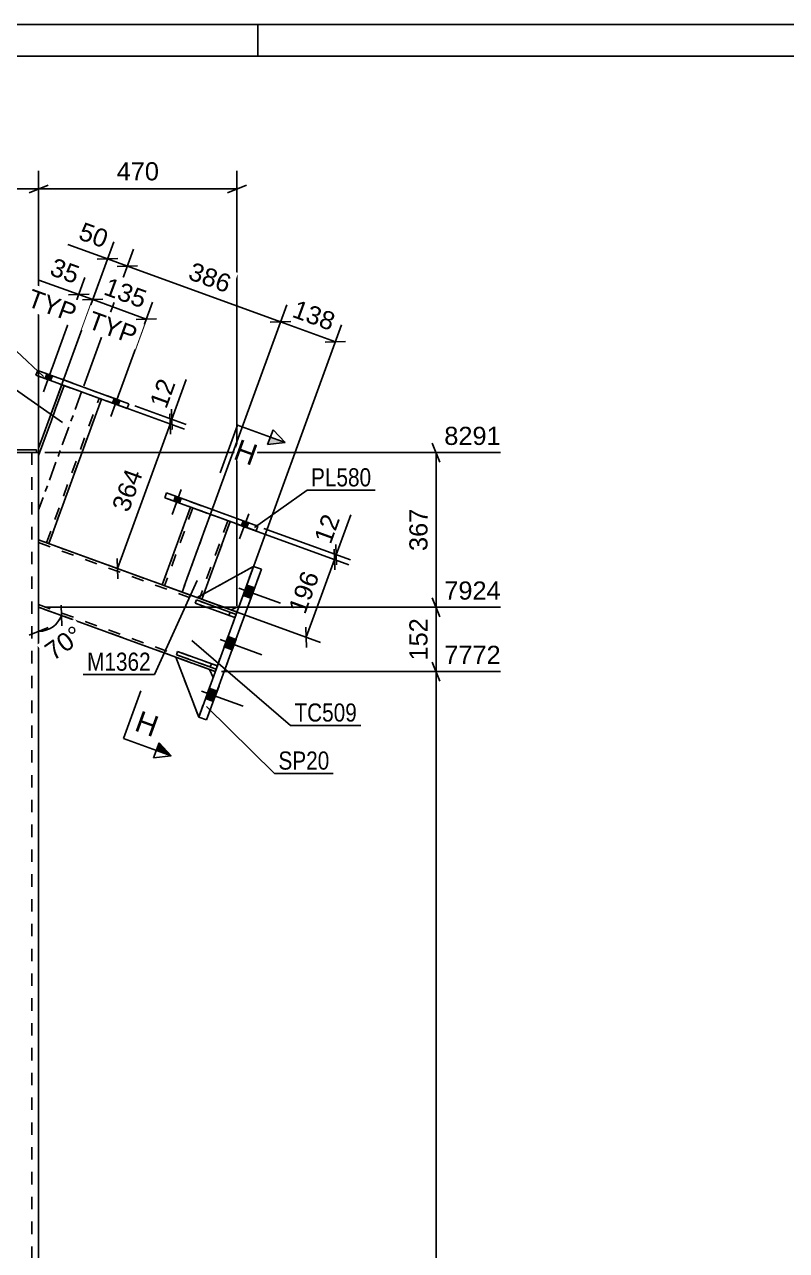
# Model space of a CAD drawing. Header units: millimetres. Extents: x -370 to 471, y -230 to 364.
# Drawn here: x 14.4 to 134.8, y 170.1 to 363.8 of the extents above; entities that cross this region are included whole.
import ezdxf

# ---------------------------------------------------------------- set-up
doc = ezdxf.new("R2010")
doc.units = ezdxf.units.MM
doc.linetypes.add('DXK_LINE_DOT2', pattern=[3.9198, 1.9599, -1.9599])
doc.linetypes.add('DXK_LINE_DOT3', pattern=[5.9187, 2.979, -0.9799, 0.9799, -0.9799])
doc.styles.add('Arial', font='ARIAL.TTF', dxfattribs={"height": 0.2})
doc.styles.add('Arial Narrow', font='ARIALN.TTF', dxfattribs={"height": 0.2})

# ---------------------------------------------------------------- blocks, each defined once
blk = doc.blocks.new('Unknown-284936230-1132')
at = {"color": 5, "linetype": 'Continuous'}
for p, q in [((471.3, 363.79), (-369.7, 363.79)), ((51.3, 358.79), (51.3, 363.79)), ((466.3, 358.79), (-364.7, 358.79))]:
    blk.add_line(p, q, dxfattribs=at)
blk = doc.blocks.new('Bolt-284936230-2396 - 2342')
at = {"linetype": 'Continuous'}
for points in [[(38.03, 288.5), (38.9, 288.18), (39.18, 288.94), (38.3, 289.26)], [(38.03, 288.5), (38.9, 288.18), (39.18, 288.94), (38.3, 289.26)], [(48.68, 284.63), (49.55, 284.31), (49.83, 285.06), (48.95, 285.38)], [(48.68, 284.63), (49.55, 284.31), (49.83, 285.06), (48.95, 285.38)]]:
    blk.add_hatch(color=1, dxfattribs=at).paths.add_polyline_path(points)
at = {"color": 1, "linetype": 'Continuous'}
for p, q in [((39.2, 290.35), (37.76, 286.4)), ((39.2, 290.35), (37.76, 286.4)), ((38.3, 289.26), (38.03, 288.5)), ((38.3, 289.26), (38.03, 288.5)), ((39.18, 288.94), (38.9, 288.18)), ((39.18, 288.94), (38.9, 288.18)), ((49.85, 286.47), (48.41, 282.53)), ((49.85, 286.47), (48.41, 282.53)), ((48.95, 285.38), (48.68, 284.63)), ((48.95, 285.38), (48.68, 284.63)), ((49.83, 285.06), (49.55, 284.31)), ((49.83, 285.06), (49.55, 284.31))]:
    blk.add_line(p, q, dxfattribs=at)
blk = doc.blocks.new('Bolt-284936230-2679 - 2342')
at = {"linetype": 'Continuous'}
for points in [[(17.69, 307.85), (18.56, 307.53), (18.84, 308.28), (17.96, 308.6)], [(17.69, 307.85), (18.56, 307.53), (18.84, 308.28), (17.96, 308.6)], [(28.34, 303.97), (29.21, 303.65), (29.49, 304.41), (28.61, 304.72)], [(28.34, 303.97), (29.21, 303.65), (29.49, 304.41), (28.61, 304.72)]]:
    blk.add_hatch(color=1, dxfattribs=at).paths.add_polyline_path(points)
at = {"color": 1, "linetype": 'Continuous'}
for p, q in [((18.85, 309.69), (17.42, 305.75)), ((18.85, 309.69), (17.42, 305.75)), ((17.96, 308.6), (17.69, 307.85)), ((17.96, 308.6), (17.69, 307.85)), ((18.84, 308.28), (18.56, 307.53)), ((18.84, 308.28), (18.56, 307.53)), ((29.5, 305.82), (28.07, 301.87)), ((29.5, 305.82), (28.07, 301.87)), ((28.61, 304.72), (28.34, 303.97)), ((28.61, 304.72), (28.34, 303.97)), ((29.49, 304.41), (29.21, 303.65)), ((29.49, 304.41), (29.21, 303.65))]:
    blk.add_line(p, q, dxfattribs=at)
blk = doc.blocks.new('Part-284936230-2402 - 2342')
at = {"color": 2, "linetype": 'Continuous'}
for p, q in [((36.59, 289.03), (36.86, 289.78)), ((36.59, 289.03), (36.59, 289.03)), ((36.59, 289.03), (51, 283.78)), ((36.86, 289.78), (36.86, 289.78)), ((36.86, 289.78), (51.27, 284.54)), ((51.27, 284.54), (51, 283.78)), ((51, 283.78), (51, 283.78)), ((51.27, 284.54), (51.27, 284.54))]:
    blk.add_line(p, q, dxfattribs=at)
at = {"color": 7, "linetype": 'DXK_LINE_DOT2'}
for p, q in [((36.86, 289.78), (36.59, 289.03)), ((36.59, 289.03), (51, 283.78)), ((36.86, 289.78), (51.27, 284.54)), ((51, 283.78), (51.27, 284.54))]:
    blk.add_line(p, q, dxfattribs=at)
blk = doc.blocks.new('Part-284936230-2417 - 2342')
at = {"color": 2, "linetype": 'Continuous'}
for p, q in [((36.19, 275.26), (40.66, 287.55)), ((46.92, 285.27), (42.76, 273.82))]:
    blk.add_line(p, q, dxfattribs=at)
at = {"color": 7, "linetype": 'DXK_LINE_DOT2'}
for p, q in [((36.19, 275.26), (40.66, 287.55)), ((41.03, 287.41), (36.56, 275.12)), ((41.03, 287.41), (36.56, 275.12)), ((46.92, 285.27), (40.66, 287.55)), ((40.66, 287.55), (40.66, 287.55)), ((40.66, 287.55), (46.92, 285.27)), ((41.03, 287.41), (41.03, 287.41)), ((46.55, 285.4), (42.08, 273.11)), ((46.55, 285.4), (42.08, 273.11)), ((46.92, 285.27), (42.45, 272.98)), ((46.55, 285.4), (46.55, 285.4)), ((46.92, 285.27), (46.92, 285.27)), ((42.45, 272.98), (36.19, 275.26)), ((36.19, 275.26), (36.19, 275.26)), ((36.19, 275.26), (36.19, 275.26)), ((36.19, 275.26), (42.45, 272.98)), ((36.56, 275.12), (36.56, 275.12)), ((42.08, 273.11), (42.08, 273.11)), ((42.76, 273.82), (42.45, 272.98)), ((42.45, 272.98), (42.45, 272.98)), ((42.45, 272.98), (42.45, 272.98))]:
    blk.add_line(p, q, dxfattribs=at)
at = {"color": 7, "linetype": 'DXK_LINE_DOT3'}
blk.add_line((43.79, 286.41), (39.32, 274.12), dxfattribs=at)
blk = doc.blocks.new('Part-284936230-2430 - 2342')
at = {"color": 2, "linetype": 'Continuous'}
for p, q in [((15.61, 296.17), (-14.53, 296.17)), ((16.67, 296.17), (16.33, 296.17)), ((16.67, 23.43), (16.67, 296.17))]:
    blk.add_line(p, q, dxfattribs=at)
at = {"color": 7, "linetype": 'DXK_LINE_DOT2'}
for p, q in [((16.33, 296.17), (14.53, 296.17)), ((15.6, 296.17), (15.6, 23.43))]:
    blk.add_line(p, q, dxfattribs=at)
blk = doc.blocks.new('Bolt-284936230-2434 - 2342')
at = {"linetype": 'Continuous'}
for points in [[(50.2, 273.14), (50.79, 274.77), (49.54, 275.23), (48.95, 273.6)], [(50.2, 273.14), (50.79, 274.77), (49.54, 275.23), (48.95, 273.6)], [(50.2, 273.14), (50.79, 274.77), (49.54, 275.23), (48.95, 273.6)], [(47.24, 265), (47.83, 266.63), (46.58, 267.08), (45.98, 265.45)], [(47.24, 265), (47.83, 266.63), (46.58, 267.08), (45.98, 265.45)], [(44.27, 256.85), (44.86, 258.48), (43.61, 258.94), (43.02, 257.31)], [(44.27, 256.85), (44.86, 258.48), (43.61, 258.94), (43.02, 257.31)], [(44.27, 256.85), (44.86, 258.48), (43.61, 258.94), (43.02, 257.31)]]:
    blk.add_hatch(color=1, dxfattribs=at).paths.add_polyline_path(points)
at = {"color": 1, "linetype": 'Continuous'}
for p, q in [((49.54, 275.23), (50.79, 274.77)), ((49.54, 275.23), (50.79, 274.77)), ((49.54, 275.23), (50.79, 274.77)), ((48.3, 274.76), (54.88, 272.36)), ((48.3, 274.76), (54.88, 272.36)), ((48.3, 274.76), (54.88, 272.36)), ((48.95, 273.6), (50.2, 273.14)), ((48.95, 273.6), (50.2, 273.14)), ((48.95, 273.6), (50.2, 273.14)), ((45.34, 266.61), (51.92, 264.22)), ((45.34, 266.61), (51.92, 264.22)), ((45.98, 265.45), (47.24, 265)), ((45.98, 265.45), (47.24, 265)), ((46.58, 267.08), (47.83, 266.63)), ((46.58, 267.08), (47.83, 266.63)), ((42.38, 258.47), (48.95, 256.07)), ((42.38, 258.47), (48.95, 256.07)), ((42.38, 258.47), (48.95, 256.07)), ((43.61, 258.94), (44.86, 258.48)), ((43.61, 258.94), (44.86, 258.48)), ((43.61, 258.94), (44.86, 258.48)), ((43.02, 257.31), (44.27, 256.85)), ((43.02, 257.31), (44.27, 256.85)), ((43.02, 257.31), (44.27, 256.85))]:
    blk.add_line(p, q, dxfattribs=at)
blk = doc.blocks.new('Part-284936230-2448 - 2342')
at = {"color": 2, "linetype": 'Continuous'}
for p, q in [((41.41, 272.37), (41.59, 272.87)), ((47.67, 270.09), (41.41, 272.37)), ((41.59, 272.87), (47.85, 270.59)), ((47.67, 270.09), (47.85, 270.59)), ((47.67, 270.09), (47.67, 270.09)), ((47.85, 270.59), (47.85, 270.59))]:
    blk.add_line(p, q, dxfattribs=at)
at = {"color": 7, "linetype": 'DXK_LINE_DOT2'}
for p, q in [((41.41, 272.37), (47.67, 270.09)), ((41.59, 272.87), (47.85, 270.59)), ((46.73, 270.43), (46.91, 270.93)), ((47.85, 270.59), (47.67, 270.09))]:
    blk.add_line(p, q, dxfattribs=at)
blk = doc.blocks.new('Part-284936230-2449 - 2342')
at = {"color": 7, "linetype": 'DXK_LINE_DOT2'}
for p, q in [((41.73, 273.25), (50.61, 278.17)), ((50.61, 278.17), (48.33, 271.91)), ((47.05, 271.31), (41.73, 273.25)), ((48.33, 271.91), (47.05, 271.31))]:
    blk.add_line(p, q, dxfattribs=at)
blk = doc.blocks.new('Part-284936230-2673 - 2342')
at = {"color": 2, "linetype": 'Continuous'}
for p, q in [((16.67, 296.86), (20.32, 306.89)), ((18.27, 281.78), (26.58, 304.61)), ((16.67, 296.86), (16.67, 296.86)), ((16.67, 296.86), (16.67, 296.18)), ((16.67, 296.18), (16.67, 296.17)), ((18.27, 281.78), (16.67, 282.37)), ((18.27, 281.78), (18.27, 281.78))]:
    blk.add_line(p, q, dxfattribs=at)
at = {"color": 7, "linetype": 'DXK_LINE_DOT2'}
for p, q in [((20.32, 306.89), (16.67, 296.86)), ((16.67, 295.69), (20.69, 306.75)), ((20.69, 306.75), (16.67, 295.69)), ((26.58, 304.61), (20.32, 306.89)), ((20.32, 306.89), (20.32, 306.89)), ((20.32, 306.89), (26.58, 304.61)), ((20.69, 306.75), (20.69, 306.75)), ((17.9, 281.92), (26.21, 304.75)), ((17.9, 281.92), (26.21, 304.75)), ((18.27, 281.78), (26.58, 304.61)), ((26.21, 304.75), (26.21, 304.75)), ((26.58, 304.61), (26.58, 304.61)), ((16.67, 296.18), (16.67, 282.37)), ((16.67, 295.69), (16.67, 295.69)), ((16.67, 282.37), (18.27, 281.78)), ((17.9, 281.92), (17.9, 281.92))]:
    blk.add_line(p, q, dxfattribs=at)
at = {"color": 7, "linetype": 'DXK_LINE_DOT3'}
blk.add_line((23.45, 305.75), (16.67, 287.12), dxfattribs=at)
blk = doc.blocks.new('Part-284936230-2469 - 2342')
at = {"color": 2, "linetype": 'Continuous'}
for p, q in [((41.95, 254.37), (50.61, 278.17)), ((43.2, 253.91), (51.86, 277.72)), ((50.61, 278.17), (50.61, 278.17)), ((51.86, 277.72), (50.61, 278.17)), ((51.86, 277.72), (51.86, 277.72)), ((41.95, 254.37), (41.95, 254.37)), ((41.95, 254.37), (43.2, 253.91)), ((43.2, 253.91), (43.2, 253.91))]:
    blk.add_line(p, q, dxfattribs=at)
at = {"color": 7, "linetype": 'DXK_LINE_DOT2'}
for p, q in [((41.95, 254.37), (50.61, 278.17)), ((51.86, 277.72), (43.2, 253.91)), ((50.61, 278.17), (51.86, 277.72)), ((43.2, 253.91), (41.95, 254.37))]:
    blk.add_line(p, q, dxfattribs=at)
blk = doc.blocks.new('Part-284936230-2514 - 2342')
at = {"color": 2, "linetype": 'Continuous'}
for p, q in [((-16.33, 296.17), (-16.33, 296.57)), ((-16.33, 296.57), (16.33, 296.57)), ((16.33, 296.57), (16.33, 296.17)), ((-15.61, 296.17), (-16.33, 296.17)), ((16.33, 296.17), (15.61, 296.17))]:
    blk.add_line(p, q, dxfattribs=at)
at = {"color": 7, "linetype": 'DXK_LINE_DOT2'}
blk.add_line((15.61, 296.17), (-15.61, 296.17), dxfattribs=at)
blk = doc.blocks.new('Part-284936230-2515 - 2342')
at = {"color": 2, "linetype": 'Continuous'}
for p, q in [((43.63, 261.91), (38.31, 263.85)), ((38.31, 263.85), (41.95, 254.37)), ((44.23, 260.63), (43.63, 261.91))]:
    blk.add_line(p, q, dxfattribs=at)
at = {"color": 7, "linetype": 'DXK_LINE_DOT2'}
blk.add_line((41.95, 254.37), (44.23, 260.63), dxfattribs=at)
blk = doc.blocks.new('Part-284936230-2522 - 2342')
at = {"color": 2, "linetype": 'Continuous'}
for p, q in [((38.44, 264.23), (38.62, 264.73)), ((44.71, 261.95), (38.44, 264.23)), ((38.62, 264.73), (44.89, 262.45)), ((44.71, 261.95), (44.89, 262.45)), ((44.71, 261.95), (44.71, 261.95)), ((44.89, 262.45), (44.89, 262.45))]:
    blk.add_line(p, q, dxfattribs=at)
at = {"color": 7, "linetype": 'DXK_LINE_DOT2'}
for p, q in [((38.44, 264.23), (44.71, 261.95)), ((38.62, 264.73), (44.89, 262.45)), ((43.77, 262.29), (43.95, 262.79)), ((44.89, 262.45), (44.71, 261.95))]:
    blk.add_line(p, q, dxfattribs=at)
blk = doc.blocks.new('Part-284936230-2543 - 2342')
at = {"color": 2, "linetype": 'Continuous'}
for p, q in [((16.67, 282.37), (41.73, 273.25)), ((16.67, 271.73), (38.31, 263.85)), ((47.05, 271.31), (47.99, 270.97)), ((43.63, 261.91), (44.57, 261.57))]:
    blk.add_line(p, q, dxfattribs=at)
at = {"color": 7, "linetype": 'DXK_LINE_DOT2'}
for p, q in [((16.67, 282.37), (16.67, 271.73)), ((16.67, 282.37), (47.99, 270.97)), ((16.67, 281.94), (47.85, 270.59)), ((16.67, 281.94), (47.85, 270.59)), ((41.73, 273.25), (47.05, 271.31)), ((16.67, 272.15), (44.71, 261.95)), ((16.67, 272.15), (44.71, 261.95)), ((44.57, 261.57), (16.67, 271.73)), ((47.99, 270.97), (44.57, 261.57)), ((47.99, 270.97), (44.57, 261.57)), ((47.85, 270.59), (47.85, 270.59)), ((47.99, 270.97), (47.99, 270.97)), ((38.31, 263.85), (43.63, 261.91)), ((44.57, 261.57), (44.57, 261.57)), ((44.71, 261.95), (44.71, 261.95))]:
    blk.add_line(p, q, dxfattribs=at)
blk = doc.blocks.new('Part-284936230-2591 - 2342')
at = {"color": 7, "linetype": 'DXK_LINE_DOT2'}
for p, q in [((43.63, 261.91), (38.31, 263.85)), ((38.31, 263.85), (41.95, 254.37)), ((44.23, 260.63), (43.63, 261.91)), ((41.95, 254.37), (44.23, 260.63))]:
    blk.add_line(p, q, dxfattribs=at)
blk = doc.blocks.new('Part-284936230-2678 - 2342')
at = {"color": 2, "linetype": 'Continuous'}
for p, q in [((16.24, 308.37), (16.52, 309.13)), ((16.24, 308.37), (16.24, 308.37)), ((16.24, 308.37), (30.65, 303.13)), ((16.52, 309.13), (16.52, 309.13)), ((16.52, 309.13), (30.93, 303.88)), ((30.93, 303.88), (30.65, 303.13)), ((30.65, 303.13), (30.65, 303.13)), ((30.93, 303.88), (30.93, 303.88))]:
    blk.add_line(p, q, dxfattribs=at)
at = {"color": 7, "linetype": 'DXK_LINE_DOT2'}
for p, q in [((16.52, 309.13), (16.24, 308.37)), ((16.24, 308.37), (30.65, 303.13)), ((16.52, 309.13), (30.93, 303.88)), ((30.65, 303.13), (30.93, 303.88))]:
    blk.add_line(p, q, dxfattribs=at)
blk = doc.blocks.new('Part-284936230-2684 - 2342')
at = {"color": 7, "linetype": 'DXK_LINE_DOT2'}
for p, q in [((41.59, 272.87), (41.41, 272.37)), ((41.41, 272.37), (47.67, 270.09)), ((41.41, 272.37), (47.67, 270.09)), ((41.59, 272.87), (47.85, 270.59)), ((47.85, 270.59), (41.59, 272.87)), ((46.73, 270.43), (46.91, 270.93)), ((47.67, 270.09), (47.85, 270.59)), ((47.85, 270.59), (47.67, 270.09)), ((47.67, 270.09), (47.67, 270.09)), ((47.85, 270.59), (47.85, 270.59))]:
    blk.add_line(p, q, dxfattribs=at)
blk = doc.blocks.new('Part-284936230-2685 - 2342')
at = {"color": 7, "linetype": 'DXK_LINE_DOT2'}
for p, q in [((38.62, 264.73), (38.44, 264.23)), ((38.44, 264.23), (44.71, 261.95)), ((38.44, 264.23), (44.71, 261.95)), ((38.62, 264.73), (44.89, 262.45)), ((44.89, 262.45), (38.62, 264.73)), ((43.77, 262.29), (43.95, 262.79)), ((44.71, 261.95), (44.89, 262.45)), ((44.89, 262.45), (44.71, 261.95)), ((44.71, 261.95), (44.71, 261.95)), ((44.89, 262.45), (44.89, 262.45))]:
    blk.add_line(p, q, dxfattribs=at)
blk = doc.blocks.new('Part-284936230-2686 - 2342')
at = {"color": 2, "linetype": 'Continuous'}
for p, q in [((41.73, 273.25), (50.61, 278.17)), ((47.05, 271.31), (41.73, 273.25)), ((48.33, 271.91), (47.05, 271.31))]:
    blk.add_line(p, q, dxfattribs=at)
at = {"color": 7, "linetype": 'DXK_LINE_DOT2'}
blk.add_line((50.61, 278.17), (48.33, 271.91), dxfattribs=at)
blk = doc.blocks.new('StraightDimension-284936230-2850 - 2342')
at = {"color": 7, "linetype": 'Continuous'}
for p, q in [((16.67, 283.37), (16.67, 340.67)), ((47.99, 271.97), (47.99, 340.67)), ((18.17, 338.42), (15.17, 337.22)), ((16.67, 337.82), (47.99, 337.82)), ((46.49, 337.22), (49.49, 338.42))]:
    blk.add_line(p, q, dxfattribs=at)
at = {"color": 0}
blk.add_wipeout([(36.26, 338.57), (36.26, 342.77), (28.39, 342.77), (28.39, 338.57)], dxfattribs=at)
at = {"color": 3, "style": 'Arial'}
blk.add_text('470', height=2.865, dxfattribs=at).set_placement((28.99, 339.17))
blk = doc.blocks.new('AngleDimension-284936230-2861 - 2342')
at = {"color": 7, "linetype": 'Continuous'}
for p, q in [((20.26, 270.42), (16.67, 271.73)), ((16.67, 267.9), (16.67, 271.73)), ((17.61, 271.38), (20.26, 270.42)), ((20.21, 272.03), (20.31, 268.8)), ((15.17, 267.3), (18.17, 268.5))]:
    blk.add_line(p, q, dxfattribs=at)
blk.add_arc((16.67, 271.73), 3.82, 270, 340, dxfattribs=at)
at = {"color": 0}
blk.add_wipeout([(24.75, 266.5), (22.34, 269.94), (16.41, 265.78), (18.82, 262.34)], dxfattribs=at)
at = {"color": 3, "style": 'Arial'}
blk.add_text('70°', height=2.865, rotation=35.002, dxfattribs=at).set_placement((18.96, 263.17))
blk = doc.blocks.new('StraightDimension-284936230-2991 - 2342')
at = {"color": 7, "linetype": 'Continuous'}
for p, q in [((47.86, 284.92), (65.64, 278.45)), ((52.21, 284.19), (65.91, 279.21)), ((63.44, 277.66), (63.33, 280.89)), ((63.61, 281.64), (63.71, 278.41)), ((63.39, 279.27), (63.66, 280.03))]:
    blk.add_line(p, q, dxfattribs=at)
at = {"color": 0}
blk.add_wipeout([(65.07, 286.08), (61.12, 287.52), (59.19, 282.21), (63.13, 280.78)], dxfattribs=at)
at = {"color": 7, "linetype": 'Continuous'}
blk.add_line((63.66, 280.03), (65.95, 286.32), dxfattribs=at)
blk.add_line((63.66, 280.03), (65.95, 286.32), dxfattribs=at)
at = {"color": 3, "style": 'Arial'}
blk.add_text('12', height=2.865, rotation=69.9983, dxfattribs=at).set_placement((62.78, 281.54))
blk = doc.blocks.new('StraightDimension-284936230-2838 - 2342')
at = {"color": 7, "linetype": 'Continuous'}
for p, q in [((-16.67, 295.5), (-16.67, 340.67)), ((16.67, 283.37), (16.67, 340.67)), ((-15.17, 338.42), (-18.17, 337.22)), ((-16.67, 337.82), (16.67, 337.82)), ((15.17, 337.22), (18.17, 338.42))]:
    blk.add_line(p, q, dxfattribs=at)
at = {"color": 0}
blk.add_wipeout([(3.94, 338.57), (3.94, 342.77), (-3.94, 342.77), (-3.94, 338.57)], dxfattribs=at)
at = {"color": 3, "style": 'Arial'}
blk.add_text('500', height=2.865, dxfattribs=at).set_placement((-3.34, 339.17))
blk = doc.blocks.new('StraightDimension-284936230-2700 - 2342')
at = {"color": 7, "linetype": 'Continuous'}
for p, q in [((39.66, 275.06), (55.84, 319.5)), ((48.33, 271.91), (64.51, 316.34)), ((53.25, 316.77), (56.48, 316.87)), ((54.86, 316.82), (63.53, 313.66)), ((65.15, 313.72), (61.92, 313.61))]:
    blk.add_line(p, q, dxfattribs=at)
at = {"color": 0}
blk.add_wipeout([(63.15, 314.6), (64.59, 318.55), (57.19, 321.24), (55.75, 317.29)], dxfattribs=at)
at = {"color": 3, "style": 'Arial'}
blk.add_text('138', height=2.865, rotation=-20.002, dxfattribs=at).set_placement((56.52, 317.65))
blk = doc.blocks.new('StraightDimension-284936230-2708 - 2342')
at = {"color": 7, "linetype": 'Continuous'}
for p, q in [((23.79, 306.69), (31.66, 328.3)), ((32.3, 325.67), (29.07, 325.57)), ((30.68, 325.62), (54.86, 316.82)), ((39.66, 275.06), (55.84, 319.5)), ((53.25, 316.77), (56.48, 316.87))]:
    blk.add_line(p, q, dxfattribs=at)
at = {"color": 0}
blk.add_wipeout([(46.73, 320.58), (48.16, 324.53), (40.77, 327.22), (39.33, 323.27)], dxfattribs=at)
at = {"color": 3, "style": 'Arial'}
blk.add_text('386', height=2.865, rotation=-20.002, dxfattribs=at).set_placement((40.1, 323.63))
blk = doc.blocks.new('StraightDimension-284936230-2715 - 2342')
at = {"color": 7, "linetype": 'Continuous'}
for p, q in [((17.18, 298.27), (28.52, 329.44)), ((23.79, 306.69), (31.66, 328.3)), ((25.93, 326.71), (29.16, 326.81)), ((27.55, 326.76), (30.68, 325.62)), ((32.3, 325.67), (29.07, 325.57))]:
    blk.add_line(p, q, dxfattribs=at)
at = {"color": 0}
blk.add_wipeout([(27.31, 327.65), (28.75, 331.59), (23.44, 333.52), (22.01, 329.58)], dxfattribs=at)
at = {"color": 7, "linetype": 'Continuous'}
blk.add_line((27.55, 326.76), (21.26, 329.05), dxfattribs=at)
blk.add_line((27.55, 326.76), (21.26, 329.05), dxfattribs=at)
at = {"color": 3, "style": 'Arial'}
blk.add_text('50', height=2.865, rotation=-20.002, dxfattribs=at).set_placement((22.77, 329.94))
blk = doc.blocks.new('StraightDimension-284936230-2726 - 2342')
at = {"color": 7, "linetype": 'Continuous'}
for p, q in [((18.74, 309.38), (23.99, 323.8)), ((20.66, 307.83), (26.18, 323)), ((21.4, 321.07), (24.63, 321.17)), ((23.01, 321.12), (25.21, 320.33)), ((26.82, 320.38), (23.59, 320.27))]:
    blk.add_line(p, q, dxfattribs=at)
at = {"color": 0}
blk.add_wipeout([(22.78, 322.01), (24.21, 325.95), (18.91, 327.89), (17.47, 323.94)], dxfattribs=at)
at = {"color": 7, "linetype": 'Continuous'}
blk.add_line((23.01, 321.12), (16.72, 323.41), dxfattribs=at)
at = {"color": 0, "linetype": 'Continuous'}
blk.add_wipeout([(22.34, 315.94), (23.78, 319.89), (15.34, 322.96), (13.91, 319.01)], dxfattribs=at)
at = {"color": 7, "linetype": 'Continuous'}
blk.add_line((23.01, 321.12), (16.72, 323.41), dxfattribs=at)
at = {"color": 3, "style": 'Arial'}
blk.add_text('35', height=2.865, rotation=-20.002, dxfattribs=at).set_placement((18.24, 324.3))
at = {"color": 3, "linetype": 'Continuous', "style": 'Arial'}
blk.add_text('TYP', height=2.865, rotation=-20.002, dxfattribs=at).set_placement((14.67, 319.37))
blk = doc.blocks.new('StraightDimension-284936230-2742 - 2342')
at = {"color": 7, "linetype": 'Continuous'}
for p, q in [((20.66, 307.83), (26.18, 323)), ((23.59, 320.27), (26.82, 320.38)), ((25.21, 320.33), (33.66, 317.25)), ((29.39, 305.5), (34.64, 319.93)), ((35.28, 317.3), (32.05, 317.2))]:
    blk.add_line(p, q, dxfattribs=at)
at = {"color": 0}
blk.add_wipeout([(33.39, 318.14), (34.83, 322.09), (27.43, 324.78), (25.99, 320.84)], dxfattribs=at)
at = {"color": 0, "linetype": 'Continuous'}
blk.add_wipeout([(31.91, 312.46), (33.34, 316.41), (24.91, 319.48), (23.47, 315.53)], dxfattribs=at)
at = {"color": 3, "style": 'Arial'}
blk.add_text('135', height=2.865, rotation=-20.002, dxfattribs=at).set_placement((26.76, 321.2))
at = {"color": 3, "linetype": 'Continuous', "style": 'Arial'}
blk.add_text('TYP', height=2.865, rotation=-20.002, dxfattribs=at).set_placement((24.24, 315.89))
blk = doc.blocks.new('StraightDimension-284936230-2999 - 2342')
at = {"color": 7, "linetype": 'Continuous'}
for p, q in [((47.86, 284.92), (65.64, 278.45)), ((63.44, 277.66), (63.33, 280.89)), ((58.91, 266.99), (63.39, 279.27)), ((43.39, 272.64), (61.17, 266.17)), ((58.86, 268.6), (58.96, 265.37))]:
    blk.add_line(p, q, dxfattribs=at)
at = {"color": 0}
blk.add_wipeout([(61.79, 277.08), (57.84, 278.52), (55.15, 271.13), (59.1, 269.69)], dxfattribs=at)
at = {"color": 3, "style": 'Arial'}
blk.add_text('196', height=2.865, rotation=69.9983, dxfattribs=at).set_placement((58.74, 270.46))
blk = doc.blocks.new('StraightDimension-284936230-3025 - 2342')
at = {"color": 7, "linetype": 'Continuous'}
for p, q in [((27.52, 304.27), (39.68, 299.85)), ((37.47, 299.05), (37.37, 302.28)), ((29.11, 277.84), (37.42, 300.67)), ((19.21, 281.44), (31.37, 277.02)), ((29.06, 279.45), (29.16, 276.22))]:
    blk.add_line(p, q, dxfattribs=at)
at = {"color": 0}
blk.add_wipeout([(33.91, 293.21), (29.96, 294.64), (27.27, 287.25), (31.22, 285.81)], dxfattribs=at)
at = {"color": 3, "style": 'Arial'}
blk.add_text('364', height=2.865, rotation=69.9983, dxfattribs=at).set_placement((30.86, 286.58))
blk = doc.blocks.new('StraightDimension-284936230-3047 - 2342')
at = {"color": 7, "linetype": 'Continuous'}
for p, q in [((27.52, 304.27), (39.68, 299.85)), ((31.87, 303.54), (39.95, 300.6)), ((37.47, 299.05), (37.37, 302.28)), ((37.64, 303.03), (37.74, 299.8)), ((37.42, 300.67), (37.69, 301.42))]:
    blk.add_line(p, q, dxfattribs=at)
at = {"color": 0}
blk.add_wipeout([(39.1, 307.47), (35.15, 308.91), (33.22, 303.6), (37.17, 302.17)], dxfattribs=at)
at = {"color": 7, "linetype": 'Continuous'}
blk.add_line((37.69, 301.42), (39.98, 307.71), dxfattribs=at)
blk.add_line((37.69, 301.42), (39.98, 307.71), dxfattribs=at)
at = {"color": 3, "style": 'Arial'}
blk.add_text('12', height=2.865, rotation=69.9983, dxfattribs=at).set_placement((36.81, 302.94))
blk = doc.blocks.new('StraightDimension-284936230-26100 - 2342')
at = {"color": 7, "linetype": 'Continuous'}
for p, q in [((80.03, 294.67), (78.83, 297.67)), ((17.67, 296.17), (89.63, 296.17)), ((79.43, 271.73), (79.43, 296.17)), ((78.83, 273.23), (80.03, 270.23)), ((17.67, 271.73), (89.63, 271.73))]:
    blk.add_line(p, q, dxfattribs=at)
at = {"color": 0, "linetype": 'Continuous'}
blk.add_wipeout([(90.23, 296.77), (90.23, 300.97), (80.13, 300.97), (80.13, 296.77)], dxfattribs=at)
at = {"color": 0}
blk.add_wipeout([(78.68, 287.88), (74.48, 287.88), (74.48, 280.01), (78.68, 280.01)], dxfattribs=at)
at = {"color": 3, "linetype": 'Continuous', "style": 'Arial'}
blk.add_text('8291', height=2.865, dxfattribs=at).set_placement((80.73, 297.37))
at = {"color": 3, "style": 'Arial'}
blk.add_text('367', height=2.865, rotation=90.0002, dxfattribs=at).set_placement((78.08, 280.61))
blk = doc.blocks.new('StraightDimension-284936230-26101 - 2342')
at = {"color": 7, "linetype": 'Continuous'}
for p, q in [((78.83, 273.23), (80.03, 270.23)), ((17.67, 271.73), (89.63, 271.73)), ((79.43, 261.57), (79.43, 271.73)), ((45.57, 261.57), (89.63, 261.57)), ((80.03, 260.07), (78.83, 263.07))]:
    blk.add_line(p, q, dxfattribs=at)
at = {"color": 0, "linetype": 'Continuous'}
blk.add_wipeout([(90.23, 272.33), (90.23, 276.53), (80.13, 276.53), (80.13, 272.33)], dxfattribs=at)
at = {"color": 0}
blk.add_wipeout([(78.68, 270.58), (74.48, 270.58), (74.48, 262.71), (78.68, 262.71)], dxfattribs=at)
at = {"color": 3, "linetype": 'Continuous', "style": 'Arial'}
blk.add_text('7924', height=2.865, dxfattribs=at).set_placement((80.73, 272.93))
at = {"color": 3, "style": 'Arial'}
blk.add_text('152', height=2.865, rotation=90.0002, dxfattribs=at).set_placement((78.08, 263.31))
blk = doc.blocks.new('StraightDimension-284936230-26102 - 2342')
at = {"color": 7, "linetype": 'Continuous'}
for p, q in [((45.57, 261.57), (89.63, 261.57)), ((80.03, 260.07), (78.83, 263.07)), ((79.43, 50.02), (79.43, 261.57))]:
    blk.add_line(p, q, dxfattribs=at)
at = {"color": 0, "linetype": 'Continuous'}
blk.add_wipeout([(90.23, 262.17), (90.23, 266.37), (80.13, 266.37), (80.13, 262.17)], dxfattribs=at)
at = {"color": 3, "linetype": 'Continuous', "style": 'Arial'}
blk.add_text('7772', height=2.865, dxfattribs=at).set_placement((80.73, 262.77))
blk = doc.blocks.new('Mark-284936230-2669 - 2342')
at = {"color": 0}
blk.add_wipeout([(12.39, 306.72), (12.39, 309.72), (2.34, 309.72), (2.34, 306.72)], dxfattribs=at)
blk.add_wipeout([(12.39, 306.72), (12.39, 309.72), (2.34, 309.72), (2.34, 306.72)], dxfattribs=at)
at = {"color": 30, "linetype": 'Continuous'}
for p in [(1.74, 306.12), (20.43, 300.93)]:
    blk.add_line(p, (12.99, 306.12), dxfattribs=at)
at = {"color": 3, "style": 'Arial Narrow'}
blk.add_text('M1480', height=2.863, dxfattribs=at).set_placement((2.34, 306.72))
blk = doc.blocks.new('Mark-284936230-2398 - 2342')
at = {"color": 0}
blk.add_wipeout([(69.19, 290.82), (69.19, 293.82), (59.69, 293.82), (59.69, 290.82)], dxfattribs=at)
blk.add_wipeout([(69.19, 290.82), (69.19, 293.82), (59.69, 293.82), (59.69, 290.82)], dxfattribs=at)
at = {"color": 30, "linetype": 'Continuous'}
for p, q in [((50.74, 284.3), (59.09, 290.22)), ((59.09, 290.22), (69.79, 290.22))]:
    blk.add_line(p, q, dxfattribs=at)
at = {"color": 3, "style": 'Arial Narrow'}
blk.add_text('PL580', height=2.863, dxfattribs=at).set_placement((59.69, 290.82))
blk = doc.blocks.new('Mark-284936230-2413 - 2342')
at = {"color": 0}
blk.add_wipeout([(34.37, 261.69), (34.37, 264.69), (24.32, 264.69), (24.32, 261.69)], dxfattribs=at)
blk.add_wipeout([(34.37, 261.69), (34.37, 264.69), (24.32, 264.69), (24.32, 261.69)], dxfattribs=at)
at = {"color": 30, "linetype": 'Continuous'}
for p in [(41.72, 275.97), (23.72, 261.09)]:
    blk.add_line(p, (34.97, 261.09), dxfattribs=at)
at = {"color": 3, "style": 'Arial Narrow'}
blk.add_text('M1362', height=2.863, dxfattribs=at).set_placement((24.32, 261.69))
blk = doc.blocks.new('Mark-284936230-2465 - 2342')
at = {"color": 0}
blk.add_wipeout([(62.58, 246.07), (62.58, 249.07), (54.54, 249.07), (54.54, 246.07)], dxfattribs=at)
blk.add_wipeout([(62.58, 246.07), (62.58, 249.07), (54.54, 249.07), (54.54, 246.07)], dxfattribs=at)
at = {"color": 30, "linetype": 'Continuous'}
for p, q in [((43.17, 256.02), (53.94, 245.47)), ((53.94, 245.47), (63.18, 245.47))]:
    blk.add_line(p, q, dxfattribs=at)
at = {"color": 3, "style": 'Arial Narrow'}
blk.add_text('SP20', height=2.863, dxfattribs=at).set_placement((54.54, 246.07))
blk = doc.blocks.new('Mark-284936230-2539 - 2342')
at = {"color": 0}
blk.add_wipeout([(66.93, 253.66), (66.93, 256.66), (57.07, 256.66), (57.07, 253.66)], dxfattribs=at)
blk.add_wipeout([(66.93, 253.66), (66.93, 256.66), (57.07, 256.66), (57.07, 253.66)], dxfattribs=at)
at = {"color": 30, "linetype": 'Continuous'}
for p, q in [((40.88, 266.46), (56.47, 253.06)), ((56.47, 253.06), (67.53, 253.06))]:
    blk.add_line(p, q, dxfattribs=at)
at = {"color": 3, "style": 'Arial Narrow'}
blk.add_text('TC509', height=2.863, dxfattribs=at).set_placement((57.07, 253.66))
blk = doc.blocks.new('Mark-284936230-2674 - 2342')
at = {"color": 0}
blk.add_wipeout([(12.58, 312.79), (12.58, 315.79), (3.08, 315.79), (3.08, 312.79)], dxfattribs=at)
blk.add_wipeout([(12.58, 312.79), (12.58, 315.79), (3.08, 315.79), (3.08, 312.79)], dxfattribs=at)
at = {"color": 30, "linetype": 'Continuous'}
for p in [(2.48, 312.19), (17.44, 308.18)]:
    blk.add_line(p, (13.18, 312.19), dxfattribs=at)
at = {"color": 3, "style": 'Arial Narrow'}
blk.add_text('PL580', height=2.863, dxfattribs=at).set_placement((3.08, 312.79))
blk = doc.blocks.new('SectionMark-284936230-3130 - 2342')
at = {"linetype": 'Continuous'}
blk.add_hatch(color=6, dxfattribs=at).paths.add_polyline_path([(52.83, 297.43), (53.26, 298.61), (55.61, 297.75)])
at = {"color": 6, "linetype": 'Continuous'}
for p, q in [((52.83, 297.43), (53.69, 299.78)), ((53.69, 299.78), (55.61, 297.75)), ((55.61, 297.75), (52.83, 297.43)), ((37.6, 248.27), (34.82, 247.95))]:
    blk.add_line(p, q, dxfattribs=at)
at = {"color": 0, "linetype": 'Continuous'}
for points in [[(50.4, 294.06), (51.6, 297.35), (48.43, 298.5), (47.24, 295.21)], [(34.79, 251.16), (35.99, 254.45), (32.82, 255.6), (31.62, 252.31)]]:
    blk.add_wipeout(points, dxfattribs=at)
at = {"linetype": 'Continuous'}
blk.add_hatch(color=6, dxfattribs=at).paths.add_polyline_path([(35.25, 249.13), (35.68, 250.3), (37.6, 248.27)])
at = {"color": 6, "linetype": 'Continuous'}
for p, q in [((48.09, 300.49), (45.36, 292.97)), ((48.09, 300.49), (55.61, 297.75)), ((30.08, 251.01), (32.82, 258.52)), ((30.08, 251.01), (37.6, 248.27)), ((35.68, 250.3), (34.82, 247.95)), ((37.6, 248.27), (35.68, 250.3))]:
    blk.add_line(p, q, dxfattribs=at)
at = {"color": 3, "linetype": 'Continuous', "style": 'Arial'}
for p in [(47.24, 295.21), (31.62, 252.31)]:
    blk.add_text('H', height=3.34, rotation=-20.002, dxfattribs=at).set_placement(p)

msp = doc.modelspace()

# ---------------------------------------------------------------- block references
for name in ['Unknown-284936230-1132', 'Part-284936230-2678 - 2342', 'Bolt-284936230-2679 - 2342', 'Part-284936230-2673 - 2342', 'Part-284936230-2514 - 2342', 'Part-284936230-2430 - 2342', 'Part-284936230-2402 - 2342', 'Bolt-284936230-2396 - 2342', 'Part-284936230-2417 - 2342', 'Part-284936230-2543 - 2342', 'Part-284936230-2449 - 2342', 'Part-284936230-2686 - 2342', 'Part-284936230-2469 - 2342', 'Bolt-284936230-2434 - 2342', 'Part-284936230-2448 - 2342', 'Part-284936230-2684 - 2342', 'Part-284936230-2515 - 2342', 'Part-284936230-2591 - 2342', 'Part-284936230-2522 - 2342', 'Part-284936230-2685 - 2342']:
    msp.add_blockref(name, (0, 0))

# ---------------------------------------------------------------- next in the draw order: block references
msp.add_blockref('StraightDimension-284936230-2850 - 2342', (0, 0))

# ---------------------------------------------------------------- next in the draw order: block references
for name in ['StraightDimension-284936230-2838 - 2342', 'StraightDimension-284936230-2991 - 2342', 'AngleDimension-284936230-2861 - 2342']:
    msp.add_blockref(name, (0, 0))

# ---------------------------------------------------------------- next in the draw order: block references
msp.add_blockref('StraightDimension-284936230-2700 - 2342', (0, 0))

# ---------------------------------------------------------------- next in the draw order: block references
msp.add_blockref('StraightDimension-284936230-2708 - 2342', (0, 0))

# ---------------------------------------------------------------- next in the draw order: block references
for name in ['StraightDimension-284936230-2715 - 2342', 'StraightDimension-284936230-2999 - 2342']:
    msp.add_blockref(name, (0, 0))

# ---------------------------------------------------------------- next in the draw order: block references
for name in ['StraightDimension-284936230-2726 - 2342', 'StraightDimension-284936230-3025 - 2342']:
    msp.add_blockref(name, (0, 0))

# ---------------------------------------------------------------- next in the draw order: block references
msp.add_blockref('StraightDimension-284936230-2742 - 2342', (0, 0))

# ---------------------------------------------------------------- next in the draw order: block references
msp.add_blockref('StraightDimension-284936230-3047 - 2342', (0, 0))

# ---------------------------------------------------------------- next in the draw order: block references
msp.add_blockref('StraightDimension-284936230-26100 - 2342', (0, 0))

# ---------------------------------------------------------------- next in the draw order: block references
for name in ['Mark-284936230-2669 - 2342', 'Mark-284936230-2398 - 2342', 'StraightDimension-284936230-26101 - 2342']:
    msp.add_blockref(name, (0, 0))

# ---------------------------------------------------------------- next in the draw order: block references
for name in ['Mark-284936230-2674 - 2342', 'StraightDimension-284936230-26102 - 2342']:
    msp.add_blockref(name, (0, 0))

# ---------------------------------------------------------------- next in the draw order: block references
for name in ['Mark-284936230-2413 - 2342', 'Mark-284936230-2465 - 2342']:
    msp.add_blockref(name, (0, 0))

# ---------------------------------------------------------------- next in the draw order: block references
msp.add_blockref('Mark-284936230-2539 - 2342', (0, 0))

# ---------------------------------------------------------------- next in the draw order: block references
msp.add_blockref('SectionMark-284936230-3130 - 2342', (0, 0))

doc.saveas('drawing.dxf')
